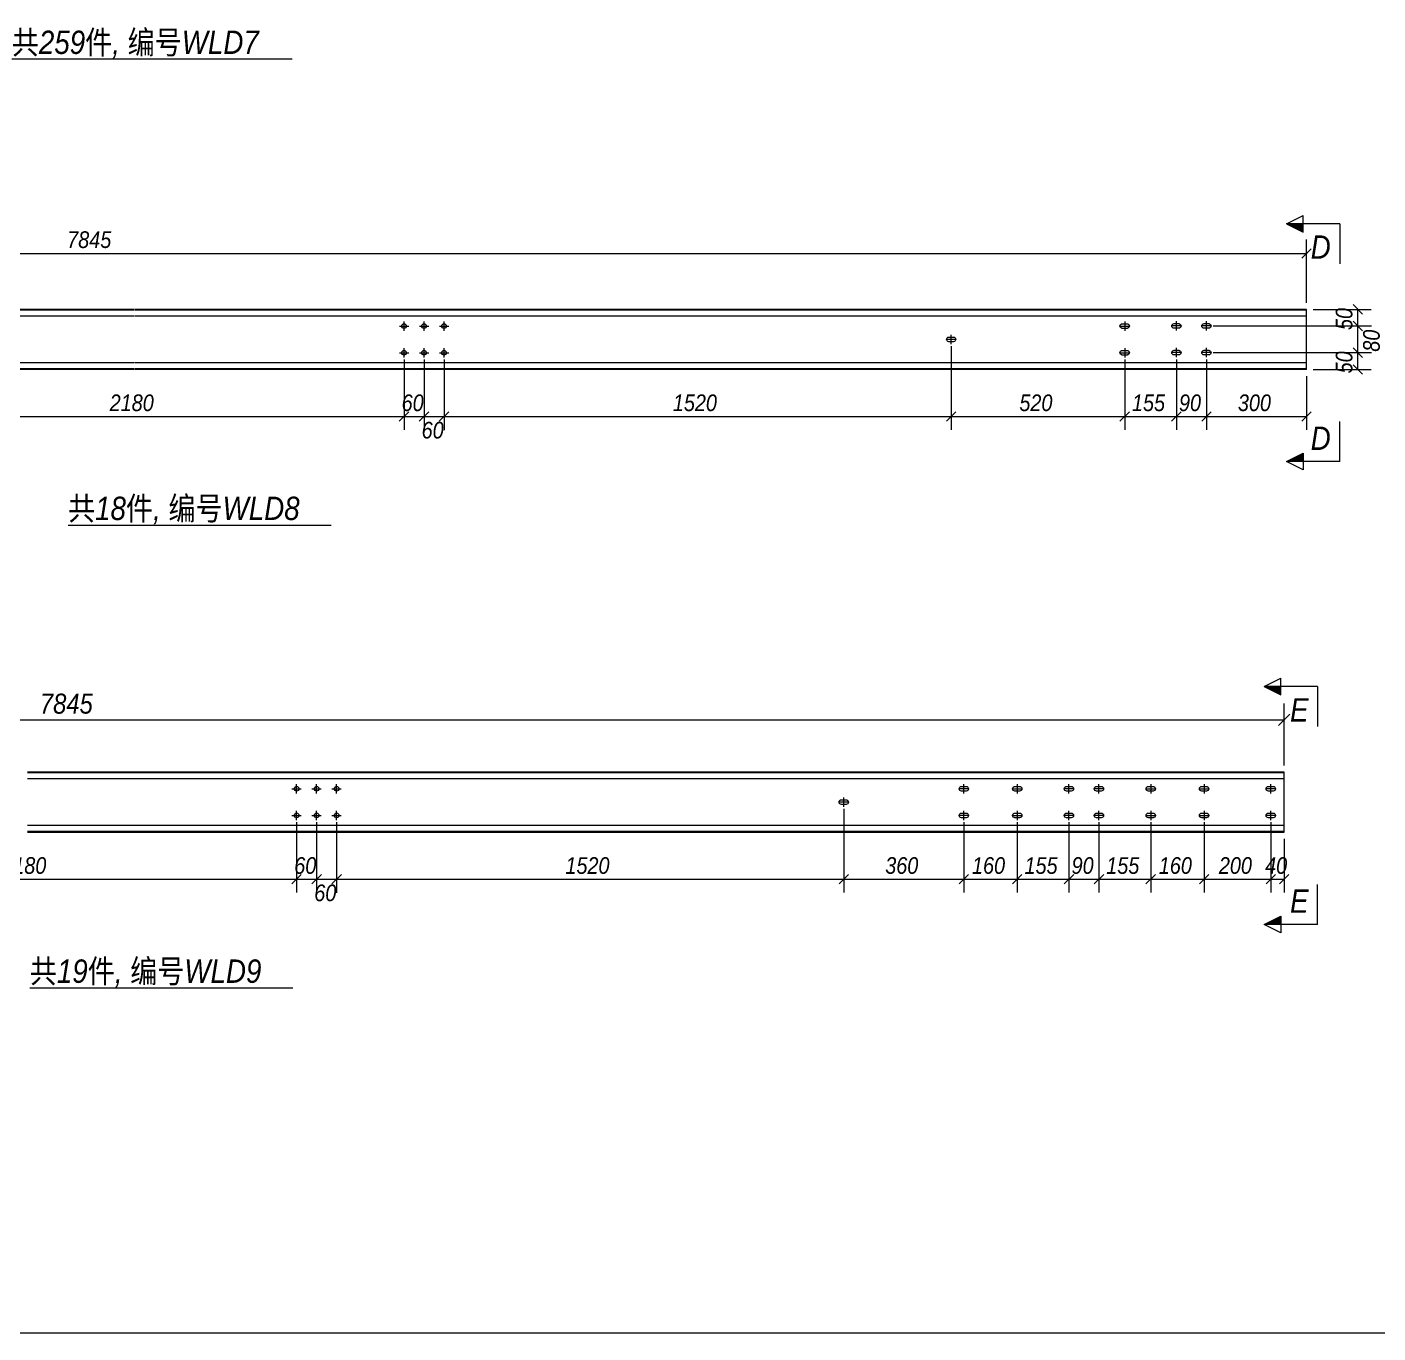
# Model space of a CAD drawing. Extents: x 857 to 4439, y -1249 to 4637.
# Drawn here: x 2846.2 to 3048.7, y 4227.2 to 4422.9 of the extents above; entities that cross this region are included whole.
import ezdxf

# ---------------------------------------------------------------- set-up
doc = ezdxf.new("R2010")
doc.units = 0
doc.header["$LTSCALE"] = 1000
doc.header["$MEASUREMENT"] = 0
doc.linetypes.add('XKITLINE00', pattern=[0])
doc.linetypes.add('XKITLINE02', pattern=[4, 2, -2])
for name, color, linetype, lineweight in [('Bolt', 7, 'Continuous', 0), ('DrawingSheet', 5, 'Continuous', 0), ('OtherObjectType', 1, 'Continuous', 0), ('Part', 2, 'Continuous', 0), ('Section', 6, 'Continuous', 0), ('Z-DIMENSIONS', 1, 'Continuous', 0)]:
    doc.layers.add(name, color=color, linetype=linetype, lineweight=lineweight)
doc.styles.add('Arial Italic', font='ariali.ttf')

# ---------------------------------------------------------------- blocks, each defined once
blk = doc.blocks.new('屋面檩条B区矮跨二')
at = {"layer": 'Section'}
for points in [[(385.62, 169.95), (383.12, 171.2), (385.62, 171.2)], [(385.62, 135.55), (383.12, 135.55), (385.62, 136.8)], [(382.27, 100.61), (379.77, 101.86), (382.27, 101.86)], [(382.27, 66.21), (379.77, 66.21), (382.27, 67.46)]]:
    blk.add_hatch(color=1, dxfattribs=at).paths.add_polyline_path(points, flags=17)
at = {"layer": 'Bolt', "color": 3, "linetype": 'XKITLINE00', "lineweight": 0}
for p, q in [((250.87, 155.17), (250.87, 156.57)), ((253.87, 155.17), (253.87, 156.57)), ((256.87, 155.17), (256.87, 156.57)), ((358.17, 155.87), (358.2, 156.01)), ((358.2, 156.01), (358.27, 156.12)), ((358.27, 156.12), (358.39, 156.2)), ((358.39, 156.2), (358.52, 156.22)), ((358.52, 156.22), (359.22, 156.22)), ((358.87, 156.57), (358.87, 155.17)), ((359.22, 156.22), (359.35, 156.2)), ((359.35, 156.2), (359.47, 156.12)), ((359.47, 156.12), (359.54, 156.01)), ((359.54, 156.01), (359.57, 155.87)), ((365.92, 155.88), (365.95, 156.01)), ((365.95, 156.01), (366.02, 156.12)), ((366.02, 156.12), (366.14, 156.2)), ((366.14, 156.2), (366.27, 156.23)), ((366.27, 156.23), (366.97, 156.23)), ((366.62, 155.18), (366.62, 156.58)), ((366.97, 156.23), (367.1, 156.2)), ((367.1, 156.2), (367.22, 156.12)), ((367.22, 156.12), (367.29, 156.01)), ((367.29, 156.01), (367.32, 155.88)), ((370.42, 155.88), (370.45, 156.01)), ((370.45, 156.01), (370.52, 156.12)), ((370.52, 156.12), (370.64, 156.2)), ((370.64, 156.2), (370.77, 156.23)), ((370.77, 156.23), (371.47, 156.23)), ((371.12, 155.18), (371.12, 156.58)), ((371.47, 156.23), (371.6, 156.2)), ((371.6, 156.2), (371.72, 156.12)), ((371.72, 156.12), (371.79, 156.01)), ((371.79, 156.01), (371.82, 155.88)), ((250.17, 155.87), (251.57, 155.87)), ((253.17, 155.87), (254.57, 155.87)), ((256.17, 155.87), (257.57, 155.87)), ((332.17, 153.87), (332.2, 154.01)), ((332.2, 153.74), (332.17, 153.87)), ((332.17, 153.87), (332.17, 153.87)), ((333.57, 153.87), (332.17, 153.87)), ((332.2, 154.01), (332.27, 154.12)), ((332.27, 154.12), (332.39, 154.2)), ((332.39, 154.2), (332.52, 154.22)), ((332.52, 154.22), (333.22, 154.22)), ((332.87, 153.17), (332.87, 154.57)), ((333.22, 154.22), (333.35, 154.2)), ((333.35, 154.2), (333.47, 154.12)), ((333.47, 154.12), (333.54, 154.01)), ((333.54, 154.01), (333.57, 153.87)), ((333.57, 153.87), (333.54, 153.74)), ((333.57, 153.87), (333.57, 153.87)), ((358.2, 155.74), (358.17, 155.87)), ((358.17, 155.87), (358.17, 155.87)), ((358.17, 155.87), (359.57, 155.87)), ((358.27, 155.63), (358.2, 155.74)), ((358.39, 155.55), (358.27, 155.63)), ((358.52, 155.52), (358.39, 155.55)), ((359.22, 155.52), (358.52, 155.52)), ((359.35, 155.55), (359.22, 155.52)), ((359.47, 155.63), (359.35, 155.55)), ((359.54, 155.74), (359.47, 155.63)), ((359.57, 155.87), (359.54, 155.74)), ((359.57, 155.87), (359.57, 155.87)), ((365.95, 155.74), (365.92, 155.88)), ((365.92, 155.88), (365.92, 155.88)), ((367.32, 155.88), (365.92, 155.88)), ((366.02, 155.63), (365.95, 155.74)), ((366.14, 155.55), (366.02, 155.63)), ((366.27, 155.53), (366.14, 155.55)), ((366.97, 155.53), (366.27, 155.53)), ((367.1, 155.55), (366.97, 155.53)), ((367.22, 155.63), (367.1, 155.55)), ((367.29, 155.74), (367.22, 155.63)), ((367.32, 155.88), (367.29, 155.74)), ((367.32, 155.88), (367.32, 155.88)), ((370.45, 155.74), (370.42, 155.88)), ((370.42, 155.88), (370.42, 155.88)), ((371.82, 155.88), (370.42, 155.88)), ((370.52, 155.63), (370.45, 155.74)), ((370.64, 155.55), (370.52, 155.63)), ((370.77, 155.53), (370.64, 155.55)), ((371.47, 155.53), (370.77, 155.53)), ((371.6, 155.55), (371.47, 155.53)), ((371.72, 155.63), (371.6, 155.55)), ((371.79, 155.74), (371.72, 155.63)), ((371.82, 155.88), (371.79, 155.74)), ((371.82, 155.88), (371.82, 155.88)), ((250.17, 151.87), (251.57, 151.87)), ((250.87, 151.17), (250.87, 152.57)), ((253.17, 151.87), (254.57, 151.87)), ((253.87, 151.17), (253.87, 152.57)), ((256.17, 151.87), (257.57, 151.87)), ((256.87, 151.17), (256.87, 152.57)), ((332.27, 153.63), (332.2, 153.74)), ((332.39, 153.55), (332.27, 153.63)), ((332.52, 153.52), (332.39, 153.55)), ((333.22, 153.52), (332.52, 153.52)), ((333.35, 153.55), (333.22, 153.52)), ((333.47, 153.63), (333.35, 153.55)), ((333.54, 153.74), (333.47, 153.63)), ((358.17, 151.87), (358.2, 152.01)), ((358.2, 151.74), (358.17, 151.87)), ((358.17, 151.87), (358.17, 151.87)), ((358.17, 151.87), (359.57, 151.87)), ((358.2, 152.01), (358.27, 152.12)), ((358.27, 152.12), (358.39, 152.2)), ((358.39, 152.2), (358.52, 152.22)), ((358.52, 152.22), (359.22, 152.22)), ((358.87, 152.57), (358.87, 151.17)), ((359.22, 152.22), (359.35, 152.2)), ((359.35, 152.2), (359.47, 152.12)), ((359.47, 152.12), (359.54, 152.01)), ((359.54, 152.01), (359.57, 151.87)), ((359.57, 151.87), (359.54, 151.74)), ((359.57, 151.87), (359.57, 151.87)), ((365.92, 151.88), (365.95, 152.01)), ((365.95, 151.74), (365.92, 151.88)), ((365.92, 151.88), (365.92, 151.88)), ((367.32, 151.88), (365.92, 151.88)), ((365.95, 152.01), (366.02, 152.12)), ((366.02, 152.12), (366.14, 152.2)), ((366.14, 152.2), (366.27, 152.23)), ((366.27, 152.23), (366.97, 152.23)), ((366.62, 151.18), (366.62, 152.58)), ((366.97, 152.23), (367.1, 152.2)), ((367.1, 152.2), (367.22, 152.12)), ((367.22, 152.12), (367.29, 152.01)), ((367.29, 152.01), (367.32, 151.88)), ((367.32, 151.88), (367.29, 151.74)), ((367.32, 151.88), (367.32, 151.88)), ((370.42, 151.88), (370.45, 152.01)), ((370.45, 151.74), (370.42, 151.88)), ((370.42, 151.88), (370.42, 151.88)), ((371.82, 151.88), (370.42, 151.88)), ((370.45, 152.01), (370.52, 152.12)), ((370.52, 152.12), (370.64, 152.2)), ((370.64, 152.2), (370.77, 152.23)), ((370.77, 152.23), (371.47, 152.23)), ((371.12, 151.18), (371.12, 152.58)), ((371.47, 152.23), (371.6, 152.2)), ((371.6, 152.2), (371.72, 152.12)), ((371.72, 152.12), (371.79, 152.01)), ((371.79, 152.01), (371.82, 151.88)), ((371.82, 151.88), (371.79, 151.74)), ((371.82, 151.88), (371.82, 151.88)), ((358.27, 151.63), (358.2, 151.74)), ((358.39, 151.55), (358.27, 151.63)), ((358.52, 151.52), (358.39, 151.55)), ((359.22, 151.52), (358.52, 151.52)), ((359.35, 151.55), (359.22, 151.52)), ((359.47, 151.63), (359.35, 151.55)), ((359.54, 151.74), (359.47, 151.63)), ((366.02, 151.63), (365.95, 151.74)), ((366.14, 151.55), (366.02, 151.63)), ((366.27, 151.53), (366.14, 151.55)), ((366.97, 151.53), (366.27, 151.53)), ((367.1, 151.55), (366.97, 151.53)), ((367.22, 151.63), (367.1, 151.55)), ((367.29, 151.74), (367.22, 151.63)), ((370.52, 151.63), (370.45, 151.74)), ((370.64, 151.55), (370.52, 151.63)), ((370.77, 151.53), (370.64, 151.55)), ((371.47, 151.53), (370.77, 151.53)), ((371.6, 151.55), (371.47, 151.53)), ((371.72, 151.63), (371.6, 151.55)), ((371.79, 151.74), (371.72, 151.63)), ((234.77, 85.84), (234.77, 87.24)), ((237.77, 85.84), (237.77, 87.24)), ((240.77, 85.84), (240.77, 87.24)), ((334.77, 85.84), (334.77, 87.24)), ((342.77, 87.24), (342.77, 85.84)), ((350.52, 85.84), (350.52, 87.24)), ((355.02, 85.84), (355.02, 87.24)), ((362.77, 87.24), (362.77, 85.84)), ((370.77, 87.24), (370.77, 85.84)), ((380.77, 85.84), (380.77, 87.24)), ((234.07, 86.54), (235.47, 86.54)), ((237.07, 86.54), (238.47, 86.54)), ((240.07, 86.54), (241.47, 86.54)), ((316.77, 83.84), (316.77, 85.24)), ((334.07, 86.54), (334.1, 86.67)), ((334.1, 86.4), (334.07, 86.54)), ((334.07, 86.54), (334.07, 86.54)), ((335.47, 86.54), (334.07, 86.54)), ((334.1, 86.67), (334.17, 86.79)), ((334.17, 86.29), (334.1, 86.4)), ((334.17, 86.79), (334.29, 86.86)), ((334.29, 86.21), (334.17, 86.29)), ((334.29, 86.86), (334.42, 86.89)), ((334.42, 86.19), (334.29, 86.21)), ((334.42, 86.89), (335.12, 86.89)), ((335.12, 86.19), (334.42, 86.19)), ((335.12, 86.89), (335.25, 86.86)), ((335.25, 86.21), (335.12, 86.19)), ((335.25, 86.86), (335.37, 86.79)), ((335.37, 86.29), (335.25, 86.21)), ((335.37, 86.79), (335.44, 86.67)), ((335.44, 86.4), (335.37, 86.29)), ((335.44, 86.67), (335.47, 86.54)), ((335.47, 86.54), (335.44, 86.4)), ((335.47, 86.54), (335.47, 86.54)), ((342.07, 86.54), (342.1, 86.67)), ((342.1, 86.4), (342.07, 86.54)), ((342.07, 86.54), (342.07, 86.54)), ((342.07, 86.54), (343.47, 86.54)), ((342.1, 86.67), (342.17, 86.79)), ((342.17, 86.29), (342.1, 86.4)), ((342.17, 86.79), (342.29, 86.86)), ((342.29, 86.21), (342.17, 86.29)), ((342.29, 86.86), (342.42, 86.89)), ((342.42, 86.19), (342.29, 86.21)), ((342.42, 86.89), (343.12, 86.89)), ((343.12, 86.19), (342.42, 86.19)), ((343.12, 86.89), (343.25, 86.86)), ((343.25, 86.21), (343.12, 86.19)), ((343.25, 86.86), (343.37, 86.79)), ((343.37, 86.29), (343.25, 86.21)), ((343.37, 86.79), (343.44, 86.67)), ((343.44, 86.4), (343.37, 86.29)), ((343.44, 86.67), (343.47, 86.54)), ((343.47, 86.54), (343.44, 86.4)), ((343.47, 86.54), (343.47, 86.54)), ((349.82, 86.54), (349.85, 86.67)), ((349.85, 86.4), (349.82, 86.54)), ((349.82, 86.54), (349.82, 86.54)), ((351.22, 86.54), (349.82, 86.54)), ((349.85, 86.67), (349.92, 86.78)), ((349.92, 86.29), (349.85, 86.4)), ((349.92, 86.78), (350.04, 86.86)), ((350.04, 86.21), (349.92, 86.29)), ((350.04, 86.86), (350.17, 86.89)), ((350.17, 86.19), (350.04, 86.21)), ((350.17, 86.89), (350.87, 86.89)), ((350.87, 86.19), (350.17, 86.19)), ((350.87, 86.89), (351, 86.86)), ((351, 86.21), (350.87, 86.19)), ((351, 86.86), (351.12, 86.78)), ((351.12, 86.29), (351, 86.21)), ((351.12, 86.78), (351.19, 86.67)), ((351.19, 86.4), (351.12, 86.29)), ((351.19, 86.67), (351.22, 86.54)), ((351.22, 86.54), (351.19, 86.4)), ((351.22, 86.54), (351.22, 86.54)), ((354.32, 86.54), (354.35, 86.67)), ((354.35, 86.4), (354.32, 86.54)), ((354.32, 86.54), (354.32, 86.54)), ((355.72, 86.54), (354.32, 86.54)), ((354.35, 86.67), (354.42, 86.78)), ((354.42, 86.29), (354.35, 86.4)), ((354.42, 86.78), (354.54, 86.86)), ((354.54, 86.21), (354.42, 86.29)), ((354.54, 86.86), (354.67, 86.89)), ((354.67, 86.19), (354.54, 86.21)), ((354.67, 86.89), (355.37, 86.89)), ((355.37, 86.19), (354.67, 86.19)), ((355.37, 86.89), (355.5, 86.86)), ((355.5, 86.21), (355.37, 86.19)), ((355.5, 86.86), (355.62, 86.78)), ((355.62, 86.29), (355.5, 86.21)), ((355.62, 86.78), (355.69, 86.67)), ((355.69, 86.4), (355.62, 86.29)), ((355.69, 86.67), (355.72, 86.54)), ((355.72, 86.54), (355.69, 86.4)), ((355.72, 86.54), (355.72, 86.54)), ((362.07, 86.54), (362.1, 86.67)), ((362.1, 86.4), (362.07, 86.54)), ((362.07, 86.54), (362.07, 86.54)), ((362.07, 86.54), (363.47, 86.54)), ((362.1, 86.67), (362.17, 86.79)), ((362.17, 86.29), (362.1, 86.4)), ((362.17, 86.79), (362.29, 86.86)), ((362.29, 86.21), (362.17, 86.29)), ((362.29, 86.86), (362.42, 86.89)), ((362.42, 86.19), (362.29, 86.21)), ((362.42, 86.89), (363.12, 86.89)), ((363.12, 86.19), (362.42, 86.19)), ((363.12, 86.89), (363.25, 86.86)), ((363.25, 86.21), (363.12, 86.19)), ((363.25, 86.86), (363.37, 86.79)), ((363.37, 86.29), (363.25, 86.21)), ((363.37, 86.79), (363.44, 86.67)), ((363.44, 86.4), (363.37, 86.29)), ((363.44, 86.67), (363.47, 86.54)), ((363.47, 86.54), (363.44, 86.4)), ((363.47, 86.54), (363.47, 86.54)), ((370.07, 86.54), (370.1, 86.67)), ((370.1, 86.4), (370.07, 86.54)), ((370.07, 86.54), (370.07, 86.54)), ((370.07, 86.54), (371.47, 86.54)), ((370.1, 86.67), (370.17, 86.79)), ((370.17, 86.29), (370.1, 86.4)), ((370.17, 86.79), (370.29, 86.86)), ((370.29, 86.21), (370.17, 86.29)), ((370.29, 86.86), (370.42, 86.89)), ((370.42, 86.19), (370.29, 86.21)), ((370.42, 86.89), (371.12, 86.89)), ((371.12, 86.19), (370.42, 86.19)), ((371.12, 86.89), (371.25, 86.86)), ((371.25, 86.21), (371.12, 86.19)), ((371.25, 86.86), (371.37, 86.79)), ((371.37, 86.29), (371.25, 86.21)), ((371.37, 86.79), (371.44, 86.67)), ((371.44, 86.4), (371.37, 86.29)), ((371.44, 86.67), (371.47, 86.54)), ((371.47, 86.54), (371.44, 86.4)), ((371.47, 86.54), (371.47, 86.54)), ((380.07, 86.54), (380.1, 86.67)), ((380.1, 86.4), (380.07, 86.54)), ((380.07, 86.54), (380.07, 86.54)), ((381.47, 86.54), (380.07, 86.54)), ((380.1, 86.67), (380.17, 86.79)), ((380.17, 86.29), (380.1, 86.4)), ((380.17, 86.79), (380.29, 86.86)), ((380.29, 86.21), (380.17, 86.29)), ((380.29, 86.86), (380.42, 86.89)), ((380.42, 86.19), (380.29, 86.21)), ((380.42, 86.89), (381.12, 86.89)), ((381.12, 86.19), (380.42, 86.19)), ((381.12, 86.89), (381.25, 86.86)), ((381.25, 86.21), (381.12, 86.19)), ((381.25, 86.86), (381.37, 86.79)), ((381.37, 86.29), (381.25, 86.21)), ((381.37, 86.79), (381.44, 86.67)), ((381.44, 86.4), (381.37, 86.29)), ((381.44, 86.67), (381.47, 86.54)), ((381.47, 86.54), (381.44, 86.4)), ((381.47, 86.54), (381.47, 86.54)), ((234.77, 81.84), (234.77, 83.24)), ((237.77, 81.84), (237.77, 83.24)), ((240.77, 81.84), (240.77, 83.24)), ((316.07, 84.54), (316.1, 84.67)), ((316.1, 84.4), (316.07, 84.54)), ((316.07, 84.54), (316.07, 84.54)), ((317.47, 84.54), (316.07, 84.54)), ((316.1, 84.67), (316.17, 84.79)), ((316.17, 84.29), (316.1, 84.4)), ((316.17, 84.79), (316.29, 84.86)), ((316.29, 84.21), (316.17, 84.29)), ((316.29, 84.86), (316.42, 84.89)), ((316.42, 84.19), (316.29, 84.21)), ((316.42, 84.89), (317.12, 84.89)), ((317.12, 84.19), (316.42, 84.19)), ((317.12, 84.89), (317.25, 84.86)), ((317.25, 84.21), (317.12, 84.19)), ((317.25, 84.86), (317.37, 84.79)), ((317.37, 84.29), (317.25, 84.21)), ((317.37, 84.79), (317.44, 84.67)), ((317.44, 84.4), (317.37, 84.29)), ((317.44, 84.67), (317.47, 84.54)), ((317.47, 84.54), (317.44, 84.4)), ((317.47, 84.54), (317.47, 84.54)), ((334.77, 81.84), (334.77, 83.24)), ((342.77, 83.24), (342.77, 81.84)), ((350.52, 81.84), (350.52, 83.24)), ((355.02, 81.84), (355.02, 83.24)), ((362.77, 83.24), (362.77, 81.84)), ((370.77, 83.24), (370.77, 81.84)), ((380.77, 81.84), (380.77, 83.24)), ((234.07, 82.54), (235.47, 82.54)), ((237.07, 82.54), (238.47, 82.54)), ((240.07, 82.54), (241.47, 82.54)), ((334.07, 82.54), (334.1, 82.67)), ((334.1, 82.4), (334.07, 82.54)), ((334.07, 82.54), (334.07, 82.54)), ((335.47, 82.54), (334.07, 82.54)), ((334.1, 82.67), (334.17, 82.79)), ((334.17, 82.29), (334.1, 82.4)), ((334.17, 82.79), (334.29, 82.86)), ((334.29, 82.21), (334.17, 82.29)), ((334.29, 82.86), (334.42, 82.89)), ((334.42, 82.19), (334.29, 82.21)), ((334.42, 82.89), (335.12, 82.89)), ((335.12, 82.19), (334.42, 82.19)), ((335.12, 82.89), (335.25, 82.86)), ((335.25, 82.21), (335.12, 82.19)), ((335.25, 82.86), (335.37, 82.79)), ((335.37, 82.29), (335.25, 82.21)), ((335.37, 82.79), (335.44, 82.67)), ((335.44, 82.4), (335.37, 82.29)), ((335.44, 82.67), (335.47, 82.54)), ((335.47, 82.54), (335.44, 82.4)), ((335.47, 82.54), (335.47, 82.54)), ((342.07, 82.54), (342.1, 82.67)), ((342.1, 82.4), (342.07, 82.54)), ((342.07, 82.54), (342.07, 82.54)), ((342.07, 82.54), (343.47, 82.54)), ((342.1, 82.67), (342.17, 82.79)), ((342.17, 82.29), (342.1, 82.4)), ((342.17, 82.79), (342.29, 82.86)), ((342.29, 82.21), (342.17, 82.29)), ((342.29, 82.86), (342.42, 82.89)), ((342.42, 82.19), (342.29, 82.21)), ((342.42, 82.89), (343.12, 82.89)), ((343.12, 82.19), (342.42, 82.19)), ((343.12, 82.89), (343.25, 82.86)), ((343.25, 82.21), (343.12, 82.19)), ((343.25, 82.86), (343.37, 82.79)), ((343.37, 82.29), (343.25, 82.21)), ((343.37, 82.79), (343.44, 82.67)), ((343.44, 82.4), (343.37, 82.29)), ((343.44, 82.67), (343.47, 82.54)), ((343.47, 82.54), (343.44, 82.4)), ((343.47, 82.54), (343.47, 82.54)), ((349.82, 82.54), (349.85, 82.67)), ((349.85, 82.4), (349.82, 82.54)), ((349.82, 82.54), (349.82, 82.54)), ((351.22, 82.54), (349.82, 82.54)), ((349.85, 82.67), (349.92, 82.78)), ((349.92, 82.29), (349.85, 82.4)), ((349.92, 82.78), (350.04, 82.86)), ((350.04, 82.21), (349.92, 82.29)), ((350.04, 82.86), (350.17, 82.89)), ((350.17, 82.19), (350.04, 82.21)), ((350.17, 82.89), (350.87, 82.89)), ((350.87, 82.19), (350.17, 82.19)), ((350.87, 82.89), (351, 82.86)), ((351, 82.21), (350.87, 82.19)), ((351, 82.86), (351.12, 82.78)), ((351.12, 82.29), (351, 82.21)), ((351.12, 82.78), (351.19, 82.67)), ((351.19, 82.4), (351.12, 82.29)), ((351.19, 82.67), (351.22, 82.54)), ((351.22, 82.54), (351.19, 82.4)), ((351.22, 82.54), (351.22, 82.54)), ((354.32, 82.54), (354.35, 82.67)), ((354.35, 82.4), (354.32, 82.54)), ((354.32, 82.54), (354.32, 82.54)), ((355.72, 82.54), (354.32, 82.54)), ((354.35, 82.67), (354.42, 82.78)), ((354.42, 82.29), (354.35, 82.4)), ((354.42, 82.78), (354.54, 82.86)), ((354.54, 82.21), (354.42, 82.29)), ((354.54, 82.86), (354.67, 82.89)), ((354.67, 82.19), (354.54, 82.21)), ((354.67, 82.89), (355.37, 82.89)), ((355.37, 82.19), (354.67, 82.19)), ((355.37, 82.89), (355.5, 82.86)), ((355.5, 82.21), (355.37, 82.19)), ((355.5, 82.86), (355.62, 82.78)), ((355.62, 82.29), (355.5, 82.21)), ((355.62, 82.78), (355.69, 82.67)), ((355.69, 82.4), (355.62, 82.29)), ((355.69, 82.67), (355.72, 82.54)), ((355.72, 82.54), (355.69, 82.4)), ((355.72, 82.54), (355.72, 82.54)), ((362.07, 82.54), (362.1, 82.67)), ((362.1, 82.4), (362.07, 82.54)), ((362.07, 82.54), (362.07, 82.54)), ((362.07, 82.54), (363.47, 82.54)), ((362.1, 82.67), (362.17, 82.79)), ((362.17, 82.29), (362.1, 82.4)), ((362.17, 82.79), (362.29, 82.86)), ((362.29, 82.21), (362.17, 82.29)), ((362.29, 82.86), (362.42, 82.89)), ((362.42, 82.19), (362.29, 82.21)), ((362.42, 82.89), (363.12, 82.89)), ((363.12, 82.19), (362.42, 82.19)), ((363.12, 82.89), (363.25, 82.86)), ((363.25, 82.21), (363.12, 82.19)), ((363.25, 82.86), (363.37, 82.79)), ((363.37, 82.29), (363.25, 82.21)), ((363.37, 82.79), (363.44, 82.67)), ((363.44, 82.4), (363.37, 82.29)), ((363.44, 82.67), (363.47, 82.54)), ((363.47, 82.54), (363.44, 82.4)), ((363.47, 82.54), (363.47, 82.54)), ((370.07, 82.54), (370.1, 82.67)), ((370.1, 82.4), (370.07, 82.54)), ((370.07, 82.54), (370.07, 82.54)), ((370.07, 82.54), (371.47, 82.54)), ((370.1, 82.67), (370.17, 82.79)), ((370.17, 82.29), (370.1, 82.4)), ((370.17, 82.79), (370.29, 82.86)), ((370.29, 82.21), (370.17, 82.29)), ((370.29, 82.86), (370.42, 82.89)), ((370.42, 82.19), (370.29, 82.21)), ((370.42, 82.89), (371.12, 82.89)), ((371.12, 82.19), (370.42, 82.19)), ((371.12, 82.89), (371.25, 82.86)), ((371.25, 82.21), (371.12, 82.19)), ((371.25, 82.86), (371.37, 82.79)), ((371.37, 82.29), (371.25, 82.21)), ((371.37, 82.79), (371.44, 82.67)), ((371.44, 82.4), (371.37, 82.29)), ((371.44, 82.67), (371.47, 82.54)), ((371.47, 82.54), (371.44, 82.4)), ((371.47, 82.54), (371.47, 82.54)), ((380.07, 82.54), (380.1, 82.67)), ((380.1, 82.4), (380.07, 82.54)), ((380.07, 82.54), (380.07, 82.54)), ((381.47, 82.54), (380.07, 82.54)), ((380.1, 82.67), (380.17, 82.79)), ((380.17, 82.29), (380.1, 82.4)), ((380.17, 82.79), (380.29, 82.86)), ((380.29, 82.21), (380.17, 82.29)), ((380.29, 82.86), (380.42, 82.89)), ((380.42, 82.19), (380.29, 82.21)), ((380.42, 82.89), (381.12, 82.89)), ((381.12, 82.19), (380.42, 82.19)), ((381.12, 82.89), (381.25, 82.86)), ((381.25, 82.21), (381.12, 82.19)), ((381.25, 82.86), (381.37, 82.79)), ((381.37, 82.29), (381.25, 82.21)), ((381.37, 82.79), (381.44, 82.67)), ((381.44, 82.4), (381.37, 82.29)), ((381.44, 82.67), (381.47, 82.54)), ((381.47, 82.54), (381.44, 82.4)), ((381.47, 82.54), (381.47, 82.54))]:
    blk.add_line(p, q, dxfattribs=at)
for centre in [(250.87, 155.87), (253.87, 155.87), (256.87, 155.87), (250.87, 151.87), (253.87, 151.87), (256.87, 151.87), (234.77, 86.54), (237.77, 86.54), (240.77, 86.54), (234.77, 82.54), (237.77, 82.54), (240.77, 82.54)]:
    blk.add_circle(centre, 0.35, dxfattribs=at)
at = {"layer": 'DrawingSheet', "color": 5, "linetype": 'XKITLINE00', "lineweight": 0}
blk.add_line((5, 5), (589, 5), dxfattribs=at)
at = {"layer": 'OtherObjectType', "color": 1, "linetype": 'XKITLINE00', "lineweight": 0}
for p, q in [((192.09, 195.88), (234.1, 195.88)), ((200.52, 126.05), (239.94, 126.05)), ((194.79, 56.71), (234.21, 56.71))]:
    blk.add_line(p, q, dxfattribs=at)
at = {"layer": 'Part', "color": 2, "linetype": 'XKITLINE00', "lineweight": 0}
for p, q in [((210.42, 158.37), (22.07, 158.37)), ((386.12, 158.37), (210.52, 158.37)), ((386.12, 149.37), (386.12, 158.37)), ((210.42, 150.37), (22.07, 150.37)), ((386.12, 150.37), (210.52, 150.37)), ((210.42, 149.37), (22.07, 149.37)), ((386.12, 149.37), (210.52, 149.37)), ((382.77, 89.04), (194.42, 89.04)), ((382.77, 80.04), (382.77, 89.04)), ((382.77, 81.04), (194.42, 81.04)), ((194.42, 80.04), (382.77, 80.04))]:
    blk.add_line(p, q, dxfattribs=at)
at = {"layer": 'Part', "color": 7, "linetype": 'XKITLINE02', "lineweight": 0}
for p, q in [((210.42, 158.27), (22.07, 158.27)), ((386.12, 158.27), (210.52, 158.27)), ((210.42, 157.37), (22.07, 157.37)), ((386.12, 157.37), (210.52, 157.37)), ((210.42, 149.47), (22.07, 149.47)), ((386.12, 149.47), (210.52, 149.47)), ((382.77, 88.94), (194.42, 88.94)), ((382.77, 88.04), (194.42, 88.04)), ((382.77, 80.14), (194.42, 80.14))]:
    blk.add_line(p, q, dxfattribs=at)
at = {"layer": 'Section', "color": 1, "linetype": 'XKITLINE00', "lineweight": 0}
for p, q in [((383.12, 171.2), (385.62, 172.45)), ((385.62, 169.95), (385.62, 172.45)), ((383.12, 171.2), (385.62, 169.95)), ((391.12, 171.2), (383.12, 171.2)), ((391.12, 171.2), (391.12, 165.2)), ((391.12, 135.55), (391.12, 141.55)), ((383.12, 135.55), (385.62, 136.8)), ((385.62, 136.8), (385.62, 134.3)), ((385.62, 134.3), (383.12, 135.55)), ((391.12, 135.55), (383.12, 135.55)), ((379.77, 101.86), (382.27, 103.11)), ((379.77, 101.86), (382.27, 100.61)), ((387.77, 101.86), (379.77, 101.86)), ((382.27, 100.61), (382.27, 103.11)), ((387.77, 101.86), (387.77, 95.86)), ((387.77, 66.21), (387.77, 72.21)), ((379.77, 66.21), (382.27, 67.46)), ((382.27, 67.46), (382.27, 64.96)), ((382.27, 64.96), (379.77, 66.21)), ((387.77, 66.21), (379.77, 66.21))]:
    blk.add_line(p, q, dxfattribs=at)
at = {"layer": 'Z-DIMENSIONS', "color": 4, "linetype": 'XKITLINE00', "lineweight": 0}
for p, q in [((386.12, 159.37), (386.12, 168.81)), ((22.07, 166.76), (386.12, 166.76)), ((386.83, 167.46), (385.41, 166.05)), ((387.12, 158.37), (395.8, 158.37)), ((393.09, 159.08), (394.5, 157.67)), ((393.8, 155.88), (393.8, 158.37)), ((393.09, 156.58), (394.5, 155.17)), ((393.09, 156.58), (394.5, 155.17)), ((372.12, 155.88), (395.85, 155.88)), ((372.12, 155.88), (395.8, 155.88)), ((393.8, 151.88), (393.8, 155.88)), ((332.87, 152.87), (332.87, 140.32)), ((332.87, 152.87), (332.87, 140.32)), ((372.12, 151.88), (395.8, 151.88)), ((372.12, 151.88), (395.85, 151.88)), ((393.09, 152.58), (394.5, 151.17)), ((393.09, 152.58), (394.5, 151.17)), ((393.8, 149.37), (393.8, 151.88)), ((250.87, 150.87), (250.87, 140.32)), ((250.87, 150.87), (250.87, 140.32)), ((253.87, 150.87), (253.87, 140.32)), ((253.87, 150.87), (253.87, 140.27)), ((256.87, 150.87), (256.87, 140.27)), ((256.87, 150.87), (256.87, 140.32)), ((358.87, 150.87), (358.87, 140.32)), ((358.87, 150.87), (358.87, 140.32)), ((366.62, 150.88), (366.62, 140.32)), ((366.62, 150.88), (366.62, 140.32)), ((371.12, 150.88), (371.12, 140.32)), ((371.12, 150.88), (371.12, 140.32)), ((393.09, 150.08), (394.5, 148.67)), ((386.12, 148.37), (386.12, 140.32)), ((387.12, 149.37), (395.8, 149.37)), ((170.07, 142.32), (250.87, 142.32)), ((251.58, 143.03), (250.16, 141.61)), ((251.58, 143.03), (250.16, 141.61)), ((250.87, 142.32), (253.87, 142.32)), ((254.58, 143.03), (253.16, 141.61)), ((254.58, 143.03), (253.16, 141.61)), ((253.87, 142.32), (256.87, 142.32)), ((257.58, 143.03), (256.16, 141.61)), ((257.58, 143.03), (256.16, 141.61)), ((256.87, 142.32), (332.87, 142.32)), ((333.58, 143.03), (332.16, 141.61)), ((333.58, 143.03), (332.16, 141.61)), ((332.87, 142.32), (358.87, 142.32)), ((359.58, 143.03), (358.16, 141.61)), ((359.58, 143.03), (358.16, 141.61)), ((358.87, 142.32), (366.62, 142.32)), ((367.33, 143.03), (365.91, 141.61)), ((367.33, 143.03), (365.91, 141.61)), ((366.62, 142.32), (371.12, 142.32)), ((371.83, 143.03), (370.41, 141.61)), ((371.83, 143.03), (370.41, 141.61)), ((371.12, 142.32), (386.12, 142.32)), ((386.83, 143.03), (385.41, 141.61)), ((382.77, 90.04), (382.77, 99.29)), ((383.62, 97.74), (381.92, 96.04)), ((18.72, 96.89), (382.77, 96.89)), ((316.77, 83.54), (316.77, 70.99)), ((316.77, 83.54), (316.77, 70.99)), ((234.77, 81.54), (234.77, 70.99)), ((234.77, 81.54), (234.77, 70.99)), ((237.77, 81.54), (237.77, 70.99)), ((237.77, 81.54), (237.77, 70.94)), ((240.77, 81.54), (240.77, 70.94)), ((240.77, 81.54), (240.77, 70.99)), ((334.77, 81.54), (334.77, 70.99)), ((334.77, 81.54), (334.77, 70.99)), ((342.77, 81.54), (342.77, 70.99)), ((342.77, 81.54), (342.77, 70.99)), ((350.52, 81.54), (350.52, 70.99)), ((350.52, 81.54), (350.52, 70.99)), ((355.02, 81.54), (355.02, 70.99)), ((355.02, 81.54), (355.02, 70.99)), ((362.77, 81.54), (362.77, 70.99)), ((362.77, 81.54), (362.77, 70.99)), ((370.77, 81.54), (370.77, 70.99)), ((370.77, 81.54), (370.77, 70.99)), ((380.77, 81.54), (380.77, 70.99)), ((380.77, 81.54), (380.77, 70.99)), ((382.77, 79.04), (382.77, 70.99)), ((153.97, 72.99), (234.77, 72.99)), ((235.48, 73.69), (234.06, 72.28)), ((235.48, 73.69), (234.06, 72.28)), ((234.77, 72.99), (237.77, 72.99)), ((238.48, 73.69), (237.06, 72.28)), ((238.48, 73.69), (237.06, 72.28)), ((237.77, 72.99), (240.77, 72.99)), ((241.48, 73.69), (240.06, 72.28)), ((241.48, 73.69), (240.06, 72.28)), ((240.77, 72.99), (316.77, 72.99)), ((317.48, 73.69), (316.06, 72.28)), ((317.48, 73.69), (316.06, 72.28)), ((316.77, 72.99), (334.77, 72.99)), ((335.48, 73.69), (334.06, 72.28)), ((335.48, 73.69), (334.06, 72.28)), ((334.77, 72.99), (342.77, 72.99)), ((343.48, 73.69), (342.06, 72.28)), ((343.48, 73.69), (342.06, 72.28)), ((342.77, 72.99), (350.52, 72.99)), ((351.23, 73.69), (349.81, 72.28)), ((351.23, 73.69), (349.81, 72.28)), ((350.52, 72.99), (355.02, 72.99)), ((355.73, 73.69), (354.31, 72.28)), ((355.73, 73.69), (354.31, 72.28)), ((355.02, 72.99), (362.77, 72.99)), ((363.48, 73.69), (362.06, 72.28)), ((363.48, 73.69), (362.06, 72.28)), ((362.77, 72.99), (370.77, 72.99)), ((371.48, 73.69), (370.06, 72.28)), ((371.48, 73.69), (370.06, 72.28)), ((370.77, 72.99), (380.77, 72.99)), ((381.48, 73.69), (380.06, 72.28)), ((381.48, 73.69), (380.06, 72.28)), ((380.77, 72.99), (382.77, 72.99)), ((383.48, 73.69), (382.06, 72.28))]:
    blk.add_line(p, q, dxfattribs=at)
at = {"layer": 'Z-DIMENSIONS', "color": 3}
for p in [(386.12, 166.76), (393.8, 158.37), (393.8, 155.88), (393.8, 155.88), (393.8, 151.88), (393.8, 151.88), (393.8, 149.37), (250.87, 142.32), (250.87, 142.32), (253.87, 142.32), (253.87, 142.32), (256.87, 142.32), (256.87, 142.32), (332.87, 142.32), (332.87, 142.32), (358.87, 142.32), (358.87, 142.32), (366.62, 142.32), (366.62, 142.32), (371.12, 142.32), (371.12, 142.32), (386.12, 142.32), (382.77, 96.89), (234.77, 72.99), (234.77, 72.99), (237.77, 72.99), (237.77, 72.99), (240.77, 72.99), (240.77, 72.99), (316.77, 72.99), (316.77, 72.99), (334.77, 72.99), (334.77, 72.99), (342.77, 72.99), (342.77, 72.99), (350.52, 72.99), (350.52, 72.99), (355.02, 72.99), (355.02, 72.99), (362.77, 72.99), (362.77, 72.99), (370.77, 72.99), (370.77, 72.99), (380.77, 72.99), (380.77, 72.99), (382.77, 72.99)]:
    blk.add_point(p, dxfattribs=at)
at = {"layer": 'OtherObjectType', "color": 1, "style": 'Arial Italic', "width": 0.85}
for s, p in [('共259件, 编号WLD7', (192.09, 196.63)), ('共18件, 编号WLD8', (200.52, 126.8)), ('共19件, 编号WLD9', (194.79, 57.46))]:
    blk.add_text(s, height=3.5, dxfattribs=at).set_placement(p)
at = {"layer": 'Section', "color": 3, "style": 'Arial Italic', "width": 0.85}
for s, p in [('D', (386.75, 165.95)), ('D', (386.75, 137.3)), ('E', (383.66, 96.61)), ('E', (383.66, 67.96))]:
    blk.add_text(s, height=3.5, dxfattribs=at).set_placement(p)
at = {"layer": 'Z-DIMENSIONS', "color": 3, "style": 'Arial Italic', "width": 0.85}
for s, height, p in [('7845', 2.5, (200.39, 167.56)), ('2180', 2.5, (206.76, 143.12)), ('60', 2.5, (250.51, 143.12)), ('1520', 2.5, (291.16, 143.12)), ('520', 2.5, (343.09, 143.12)), ('155', 2.5, (359.96, 143.12)), ('90', 2.5, (367.01, 143.12)), ('300', 2.5, (375.84, 143.12)), ('60', 2.5, (253.51, 139.02)), ('7845', 3, (196.3, 97.79)), ('2180', 2.5, (190.66, 73.79)), ('60', 2.5, (234.42, 73.79)), ('1520', 2.5, (275.06, 73.79)), ('360', 2.5, (322.99, 73.79)), ('160', 2.5, (335.99, 73.79)), ('155', 2.5, (343.86, 73.79)), ('90', 2.5, (350.92, 73.79)), ('155', 2.5, (356.11, 73.79)), ('160', 2.5, (363.99, 73.79)), ('200', 2.5, (372.99, 73.79)), ('40', 2.5, (379.92, 73.79)), ('60', 2.5, (237.42, 69.69))]:
    blk.add_text(s, height=height, dxfattribs=at).set_placement(p)
for s, p in [('50', (393, 155.27)), ('80', (397.1, 152.02)), ('50', (393, 148.77))]:
    blk.add_text(s, height=2.5, rotation=90.0002, dxfattribs=at).set_placement(p)

msp = doc.modelspace()

# ---------------------------------------------------------------- block references
msp.add_blockref('屋面檩条B区矮跨二', (2651.82, 4222.21))

doc.saveas('drawing.dxf')
